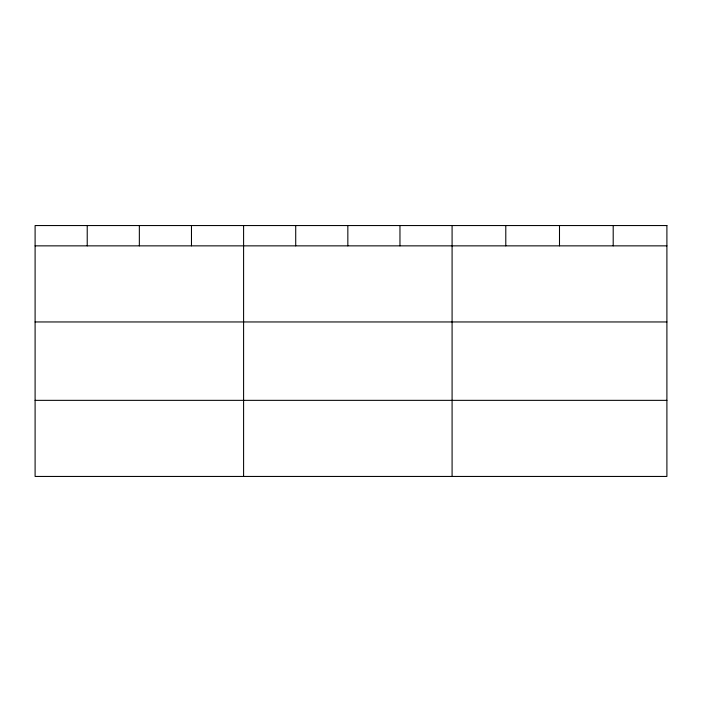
<?xml version="1.0" encoding="UTF-8"?>
<svg xmlns="http://www.w3.org/2000/svg" width="702" height="702" viewBox="0 0 702 702"><rect width="100%" height="100%" fill="white"/><g stroke="black" fill="none" stroke-linecap="round" stroke-linejoin="round"><path stroke-width="1.05" d="M35.1 245.858L666.9 245.858M35.1 321.955L666.9 321.955M35.1 400.351L666.9 400.351M613.197 225.553L613.197 245.858M559.494 225.553L559.494 245.858M505.791 225.553L505.791 245.858M452.088 225.553L452.088 476.447M399.964 225.553L399.964 245.858M347.841 225.553L347.841 245.858M295.717 225.553L295.717 245.858M243.594 225.553L243.594 476.447M191.47 225.553L191.47 245.858M139.347 225.553L139.347 245.858M87.224 225.553L87.224 245.858M666.9 225.553L35.1 225.553L35.1 476.447L666.9 476.447L666.9 225.553"/></g></svg>
